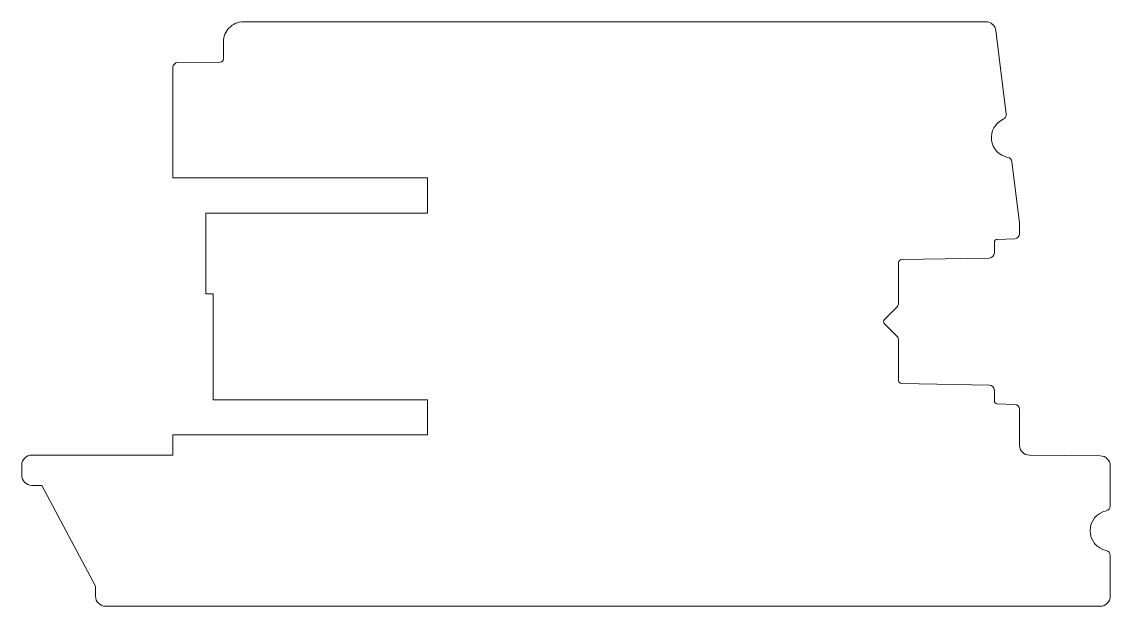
# Model space of a CAD drawing. Header units: inches. Extents: x 16 to 124, y 11 to 69.
import ezdxf

# ---------------------------------------------------------------- set-up
doc = ezdxf.new("R2010")
doc.units = ezdxf.units.IN
doc.header["$MEASUREMENT"] = 0
doc.layers.add('Testinės profilio linijos', color=7, linetype='Continuous', lineweight=5)

msp = doc.modelspace()

# ---------------------------------------------------------------- linework, layer by layer
at = {"layer": 'Testinės profilio linijos'}
msp.add_lwpolyline([(55.91, 31.03), (34.66, 31.03), (34.66, 41.53), (33.91, 41.53), (33.91, 49.53), (55.91, 49.53), (55.91, 53.03), (30.66, 53.03), (30.66, 63.99, -0.41166), (31.15, 64.49), (35.36, 64.53, 0.41166), (35.66, 64.83), (35.66, 66.53, -0.414214), (37.66, 68.53), (111.32, 68.53, -0.378866), (112.31, 67.65), (113.33, 59.37, -0.328265), (113.04, 58.86, 0.73582), (113.5, 55.07, -0.328265), (113.91, 54.63), (114.65, 48.59, -0.030553), (114.66, 48.47), (114.66, 47.5, -0.404026), (114.18, 47), (112.45, 46.94, 0.404026), (112.16, 46.64), (112.16, 45.59, -0.409111), (111.67, 45.09), (102.95, 44.94, 0.409111), (102.66, 44.64), (102.66, 40.61, -0.198912), (102.51, 40.26), (101.25, 39, 0.414214), (101.25, 38.57), (102.51, 37.31, -0.198912), (102.66, 36.95), (102.66, 32.93, 0.409111), (102.95, 32.63), (111.67, 32.48, -0.409111), (112.16, 31.98), (112.16, 30.92, 0.404026), (112.45, 30.62), (114.18, 30.56, -0.404036), (114.66, 30.06), (114.66, 26.52, 0.41166), (115.65, 25.52), (122.67, 25.46, -0.41166), (123.66, 24.46), (123.66, 20.48, -0.356394), (123.26, 19.99, 0.816497), (123.26, 16.07, -0.356394), (123.66, 15.58), (123.66, 11.53, -0.414214), (122.66, 10.53), (23.98, 10.53, -0.414214), (22.98, 11.53), (22.98, 12.53), (17.66, 22.53), (16.66, 22.53, -0.414214), (15.66, 23.53), (15.66, 24.53, -0.414214), (16.66, 25.53), (30.66, 25.53), (30.66, 27.53), (55.91, 27.53)], format="xyb", close=True, dxfattribs=at)

doc.saveas('drawing.dxf')
